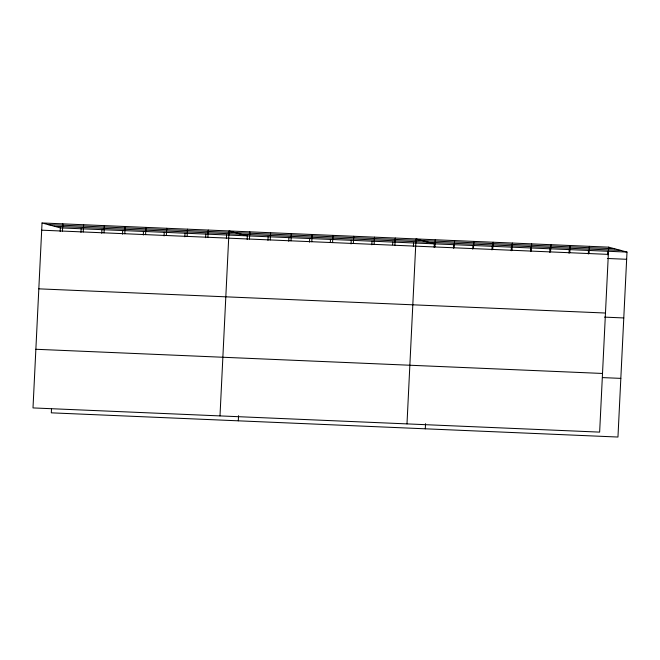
<?xml version="1.0" encoding="UTF-8"?>
<svg xmlns="http://www.w3.org/2000/svg" width="660" height="660" viewBox="0 0 660 660"><rect width="100%" height="100%" fill="white"/><g stroke="black" fill="none" stroke-linecap="round" stroke-linejoin="round"><path stroke-width="0.99" d="M42.042 222.964L33 407.921L599.643 432.118L608.693 247.162L42.042 222.964L60.357 227.882L627 252.079L617.958 437.035L51.307 412.838L51.513 408.721M60.175 231.487L60.357 227.882M62.469 231.066L62.824 223.855M80.957 232.378L81.13 228.773M83.251 231.957L83.597 224.738M101.731 233.261L101.912 229.655M104.024 232.848L104.379 225.629M122.512 234.151L122.686 230.546M124.798 233.731L125.152 226.512M143.286 235.034L143.459 231.429M145.579 234.622L145.934 227.403M164.06 235.925L164.241 232.32M166.353 235.504L166.708 228.294M184.841 236.808L185.014 233.203M187.135 236.395L187.481 229.177M205.615 237.699L205.796 234.094M207.908 237.278L208.263 230.068M226.397 238.59L226.57 234.976M219.995 415.907L229.036 230.95L247.351 235.867L247.17 239.473M238.301 420.824L238.557 415.676M249.463 239.052L249.818 231.841M267.952 240.364L268.125 236.75M270.237 239.943L270.592 232.724M288.725 241.246L288.899 237.641M291.019 240.826L291.373 233.615M309.499 242.137L309.68 238.524M311.792 241.717L312.147 234.498M330.322 242.121L330.454 239.415M332.574 242.599L332.921 235.389M351.054 243.911L351.236 240.298M353.347 243.49L353.702 236.272M371.836 244.794L372.009 241.189M374.121 244.373L374.476 237.163M392.65 244.777L392.791 242.071M394.903 245.264L395.257 238.046M413.391 246.568L413.564 242.962M406.989 423.893L416.031 238.936L434.338 243.853L434.164 247.459M425.296 428.81L425.543 423.662M434.948 246.972L435.295 239.761M453.428 248.284L453.61 244.67M454.212 247.797L454.567 240.578M472.692 249.1L472.873 245.495M473.476 248.622L473.831 241.403M491.964 249.925L492.137 246.32M492.739 249.439L493.094 242.228M511.228 250.75L511.401 247.137M512.011 250.264L512.358 243.045M530.491 251.567L530.673 247.962M531.275 251.089L531.63 243.87M549.764 252.392L549.937 248.787M550.539 251.905L550.894 244.695M569.027 253.217L569.201 249.612M569.803 252.73L570.158 245.52M588.291 254.042L588.464 250.429M589.075 253.555L589.421 246.337M607.555 254.859L607.736 251.254M48.089 224.59L614.732 248.787M54.31 226.256L620.961 250.453M41.695 230.183L608.338 254.38M607.381 258.472L626.645 259.289M38.825 288.841L605.467 313.03M604.51 317.122L623.783 317.947M35.871 349.272L602.514 373.461M602.572 377.602L620.821 378.378M608.693 247.162L627 252.079"/></g></svg>
